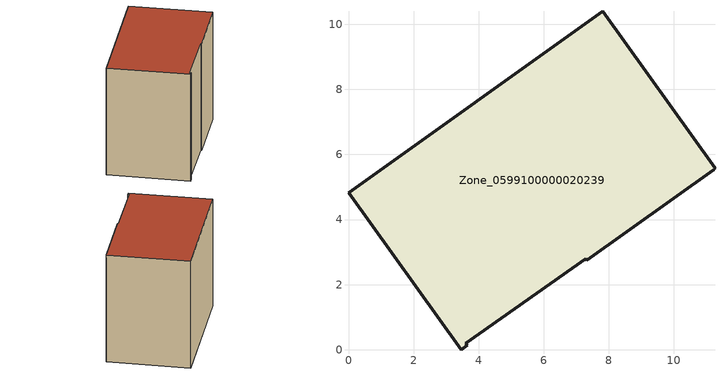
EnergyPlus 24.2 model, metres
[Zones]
Zone_0599100000020239
 floor ground (C_G): 3.6,0.2 3.65,0.14 3.46,0 0,4.83 7.81,10.4 11.26,5.58 11.22,5.53 7.32,2.75 7.29,2.79 z0
 wall outside (C_F): 0,4.83 3.46,0 3.65,0.14 3.6,0.2 7.29,2.79 7.32,2.75 11.22,5.53 11.26,5.58 7.81,10.4 0,4.83 z0:8.35
 roof outside (C_R): 3.65,0.14 3.6,0.2 7.29,2.79 7.32,2.75 11.22,5.53 11.26,5.58 7.81,10.4 0,4.83 3.46,0 z8.35
[BUILDING]
Pand.0599100000020239: North Axis=0; Terrain=City; Loads Convergence Tolerance Value=0.04; Temperature Convergence Tolerance Value=0.4; Solar Distribution=FullExterior; Maximum Number of Warmup Days=25; Minimum Number of Warmup Days=1
[Site:Location]
Rotterdam.The.Hague.AP_ZH_NLD Design_Conditions: Latitude=51.96; Longitude=4.45; Time Zone=1; Elevation=-4.5
[SITE:GROUNDTEMPERATURE:BUILDINGSURFACE]
18, 18, 18, 18, 18, 18, 18, 18, 18, 18, 18, 18
[MATERIAL] Thermal Absorptance=0.9; Solar Absorptance=0.7; Visible Absorptance=0.7
Name | Roughness | Thickness | Conductivity | Density | Specific Heat
G.TC.1975-1991 | MediumSmooth | 0.15 | 0.288461 | 540 | 1210
F.TC.1975-1991 | Rough | 0.3 | 0.230769 | 1920 | 840
R.TC.1975-1991 | MediumRough | 0.2 | 0.153846 | 1500 | 1000
[CONSTRUCTION]
C_G: G.TC.1975-1991
C_F: F.TC.1975-1991
C_R: R.TC.1975-1991
[ZONE]
Zone_0599100000020239: Type=1; Multiplier=1; Ceiling Height=Autocalculate; Volume=Autocalculate; Floor Area=autocalculate; Part of Total Floor Area=Yes
[ZONEINFILTRATION:DESIGNFLOWRATE]
Infil_Zone_0599100000020239: Zone or ZoneList or Space or SpaceList=Zone_0599100000020239; Schedule=AlwaysOn; Design Flow Rate Calculation Method=Flow/Area; Flow Rate per Floor Area=0.003; Constant Term Coefficient=1; Temperature Term Coefficient=0; Velocity Term Coefficient=0; Velocity Squared Term Coefficient=0
[HVACTEMPLATE:ZONE:IDEALLOADSAIRSYSTEM]
Zone_0599100000020239: Maximum Heating Supply Air Temperature=50; Minimum Cooling Supply Air Temperature=13; Maximum Heating Supply Air Humidity Ratio=0.0156; Minimum Cooling Supply Air Humidity Ratio=0.0077; Heating Limit=NoLimit; Cooling Limit=NoLimit; Dehumidification Control Type=ConstantSensibleHeatRatio; Cooling Sensible Heat Ratio=0.7; Dehumidification Setpoint=60; Humidification Control Type=None; Humidification Setpoint=30; Outdoor Air Method=None; Outdoor Air Flow Rate per Person=0.00944; Outdoor Air Flow Rate per Zone Floor Area=0; Outdoor Air Flow Rate per Zone=0; Demand Controlled Ventilation Type=None; Outdoor Air Economizer Type=NoEconomizer; Heat Recovery Type=None; Sensible Heat Recovery Effectiveness=0.7; Latent Heat Recovery Effectiveness=0.65
[ZONECONTROL:THERMOSTAT]
ThermostatControl_Zone_0599100000020239: Zone or ZoneList=Zone_0599100000020239; Control Type Schedule=DualSetpointControlType; Control 1=Thermostat_Zone_0599100000020239; Temperature Difference Between Cutout And Setpoint=0
[THERMOSTATSETPOINT:DUALSETPOINT]
Thermostat_Zone_0599100000020239: Heating Setpoint Temperature Schedule=HeatingSetpoint_Zone_0599100000020239; Cooling Setpoint Temperature Schedule=CoolingSetpoint_Zone_0599100000020239
[SCHEDULE:COMPACT]
HeatingSetpoint_Zone_0599100000020239: Through: 12/31, For: AllDays, Until: 24:00, 21
CoolingSetpoint_Zone_0599100000020239: Through: 12/31, For: AllDays, Until: 24:00, 24
DualSetpointControlType: Through: 12/31, For: AllDays, Until: 24:00, 4
AlwaysOn: Through: 12/31, For: AllDays, Until: 24:00, 1
